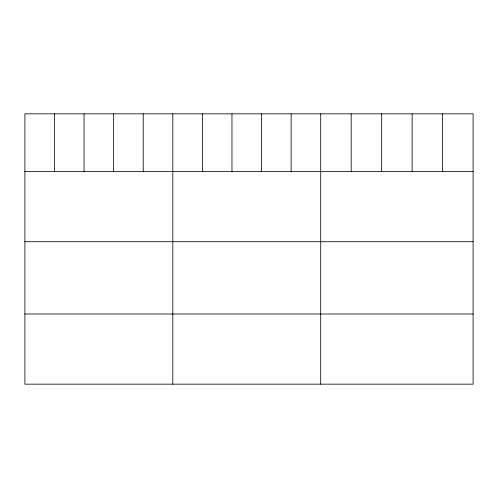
<?xml version="1.0" encoding="UTF-8"?>
<svg xmlns="http://www.w3.org/2000/svg" width="498" height="498" viewBox="0 0 498 498"><rect width="100%" height="100%" fill="white"/><g stroke="black" fill="none" stroke-linecap="round" stroke-linejoin="round"><path stroke-width="0.75" d="M473.1 171.536L473.1 384.163L24.9 384.163L24.9 113.837L473.1 113.837L473.1 171.536L24.9 171.536M24.9 241.704L473.1 241.704M24.9 313.995L473.1 313.995M442.622 113.837L442.622 171.536M412.145 113.837L412.145 171.536M381.667 113.837L381.667 171.536M351.19 113.837L351.19 171.536M320.712 113.837L320.712 384.163M291.131 113.837L291.131 171.536M261.55 113.837L261.55 171.536M231.968 113.837L231.968 171.536M202.387 113.837L202.387 171.536M172.806 113.837L172.806 384.163M143.225 113.837L143.225 171.536M113.644 113.837L113.644 171.536M84.062 113.837L84.062 171.536M54.481 113.837L54.481 171.536"/></g></svg>
